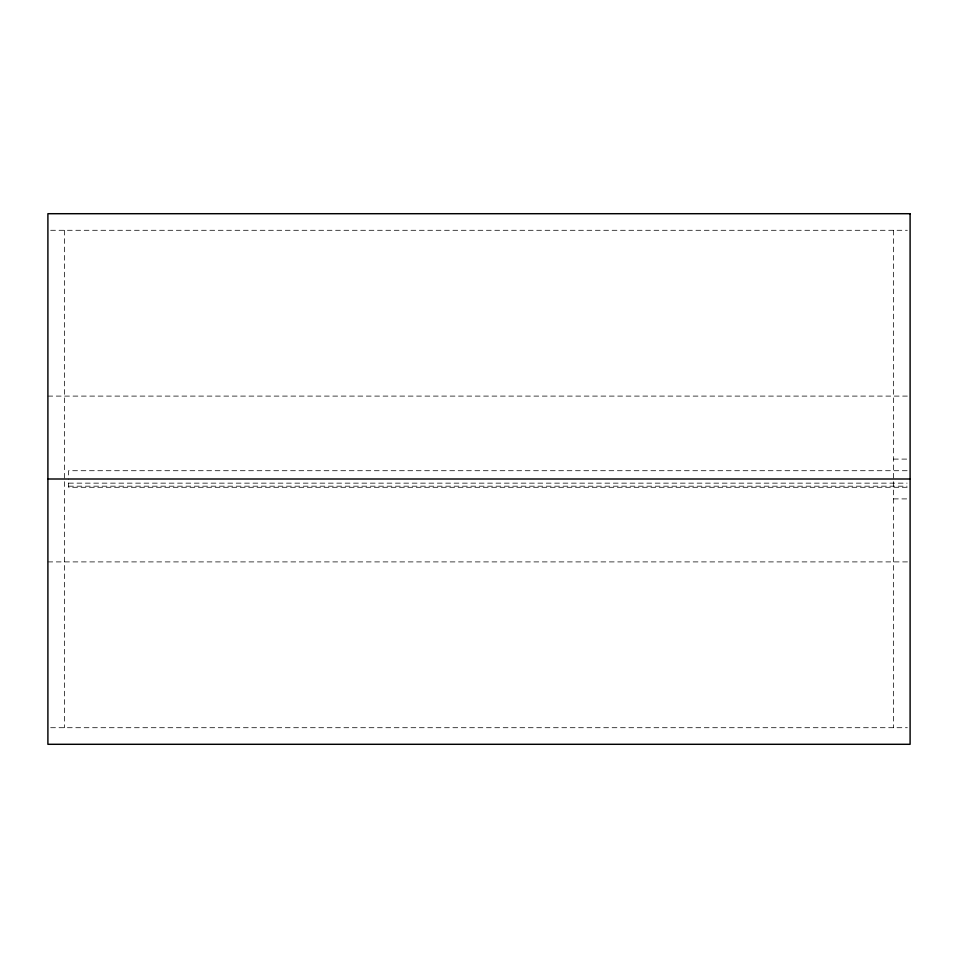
<?xml version="1.0" encoding="UTF-8"?>
<svg xmlns="http://www.w3.org/2000/svg" width="958" height="958" viewBox="0 0 958 958"><rect width="100%" height="100%" fill="white"/><g stroke="black" fill="none" stroke-linecap="round" stroke-linejoin="round"><path stroke-width="0.72" stroke-dasharray="4.79 3.59" d="M50.666 230.291L907.334 230.291M47.9 396.097L907.334 396.097M893.515 459.098L907.334 459.098M907.106 470.713L68.629 470.713L68.629 476.856M68.629 483.143L907.106 483.143M68.629 486.185L907.106 486.185M907.106 487.287L68.629 487.287L68.629 479M893.515 498.902L907.334 498.902M47.9 561.903L910.1 561.903M50.666 727.709L907.334 727.709M893.515 230.291L893.515 727.709M64.485 230.291L64.485 727.709"/><path stroke-width="1.44" d="M47.9 479L910.1 479M910.1 213.706L47.9 213.706L47.9 744.294L910.1 744.294L910.1 213.706"/></g></svg>
